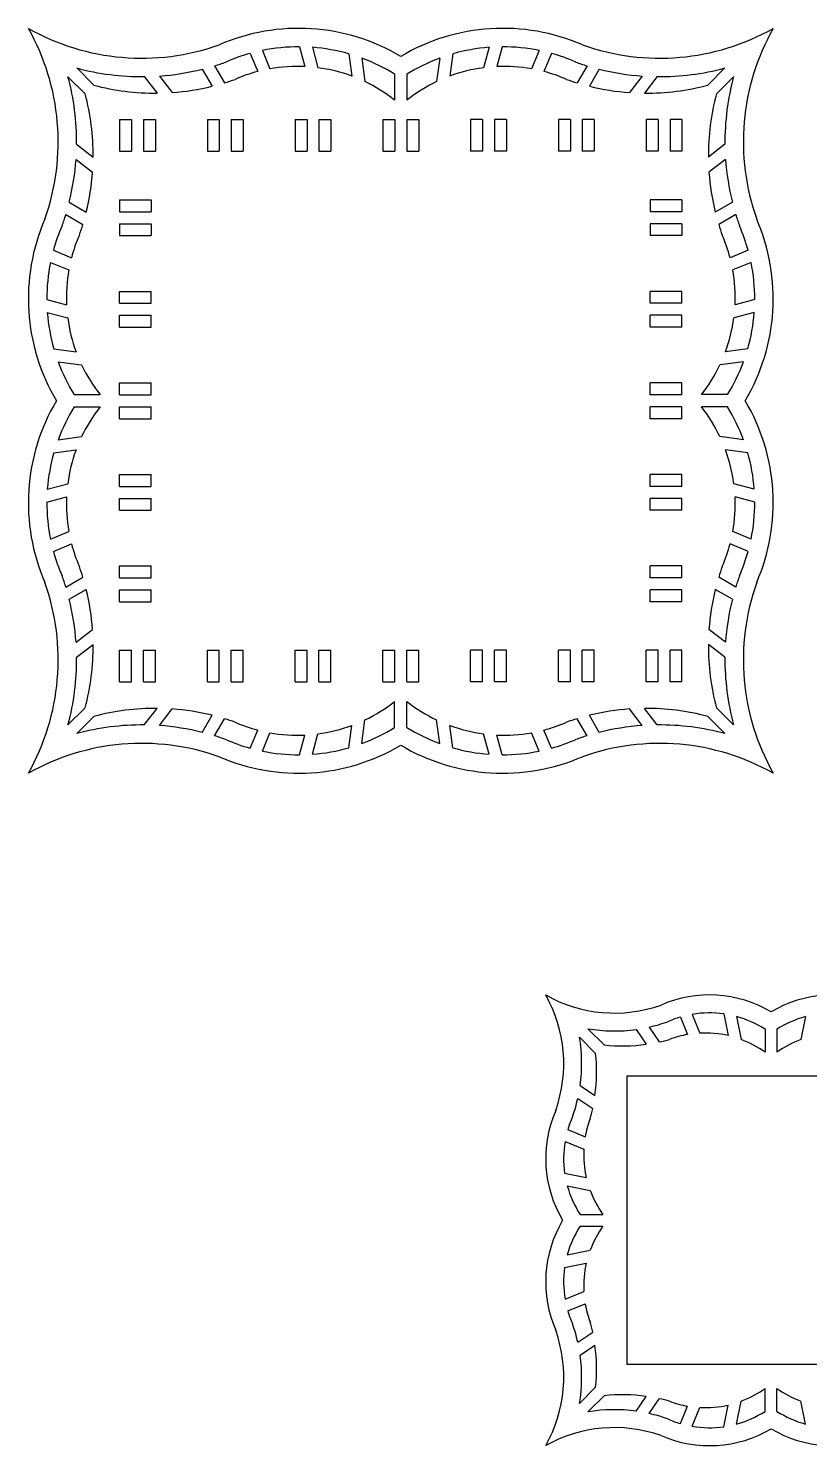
# Model space of a CAD drawing. Extents: x -358 to 184, y 102 to 344.
# Drawn here: x -357.6 to -226.9, y 104.3 to 341.5 of the extents above; entities that cross this region are included whole.
import ezdxf

# ---------------------------------------------------------------- set-up
doc = ezdxf.new("R2010")
doc.units = 0
doc.layers.get('0').update_dxf_attribs({"linetype": 'CONTINUOUS'})

msp = doc.modelspace()

# ---------------------------------------------------------------- linework, layer by layer
for p, q in [((-320.515772, 337.310392), (-319.261385, 334.282035)), ((-318.488121, 337.798249), (-317.217628, 334.731007)), ((-312.260011, 338.414344), (-311.374467, 335.109447)), ((-310.104167, 338.32785), (-309.189666, 334.914889)), ((-304.002788, 337.231342), (-303.513239, 333.512845)), ((-286.638672, 337.231342), (-287.128222, 333.512845)), ((-280.537294, 338.32785), (-281.451794, 334.914889)), ((-278.381449, 338.414344), (-279.266994, 335.109447)), ((-272.15334, 337.798249), (-273.423833, 334.731007)), ((-270.125689, 337.310392), (-271.380075, 334.282035)), ((-349.558567, 334.870178), (-346.691394, 332.003005)), ((-328.545209, 334.662187), (-326.898947, 331.810776)), ((-326.49453, 335.230306), (-324.847313, 332.377242)), ((-301.831006, 336.517293), (-301.31329, 332.584845)), ((-288.810454, 336.517293), (-289.328171, 332.584845)), ((-264.146931, 335.230306), (-265.794148, 332.377242)), ((-262.096251, 334.662187), (-263.742514, 331.810776)), ((-241.082893, 334.870178), (-243.950067, 332.003005)), ((-351.015207, 333.413538), (-348.148034, 330.546365)), ((-338.242989, 333.421117), (-336.117637, 330.651305)), ((-335.723856, 333.52204), (-333.597474, 330.750885)), ((-296.35073, 333.82997), (-296.35073, 329.500199)), ((-294.29073, 333.82997), (-294.29073, 329.500199)), ((-254.917605, 333.52204), (-257.043986, 330.750885)), ((-252.398472, 333.421117), (-254.523824, 330.651305)), ((-239.626253, 333.413538), (-242.493427, 330.546365)), ((-342.37322, 326.228214), (-340.37322, 326.228214)), ((-342.37322, 326.228214), (-342.37322, 320.928214)), ((-340.37322, 326.228214), (-340.37322, 320.928214)), ((-338.37322, 326.228214), (-336.37322, 326.228214)), ((-338.37322, 326.228214), (-338.37322, 320.928214)), ((-336.37322, 326.228214), (-336.37322, 320.928214)), ((-327.694895, 326.228214), (-325.694895, 326.228214)), ((-327.694895, 326.228214), (-327.694895, 320.928214)), ((-325.694895, 326.228214), (-325.694895, 320.928214)), ((-323.694895, 326.228214), (-321.694895, 326.228214)), ((-323.694895, 326.228214), (-323.694895, 320.928214)), ((-321.694895, 326.228214), (-321.694895, 320.928214)), ((-313.010729, 326.228214), (-311.010729, 326.228214)), ((-313.010729, 326.228214), (-313.010729, 320.928214)), ((-311.010729, 326.228214), (-311.010729, 320.928214)), ((-309.010729, 326.228214), (-307.010729, 326.228214)), ((-309.010729, 326.228214), (-309.010729, 320.928214)), ((-307.010729, 326.228214), (-307.010729, 320.928214)), ((-298.326563, 326.228214), (-296.326563, 326.228214)), ((-298.326563, 326.228214), (-298.326563, 320.928214)), ((-296.326563, 326.228214), (-296.326563, 320.928214)), ((-294.326563, 326.228214), (-292.326563, 326.228214)), ((-294.326563, 326.228214), (-294.326563, 320.928214)), ((-292.326563, 326.228214), (-292.326563, 320.928214)), ((-281.630732, 326.228214), (-283.630732, 326.228214)), ((-283.630732, 326.228214), (-283.630732, 320.928214)), ((-281.630732, 326.228214), (-281.630732, 320.928214)), ((-277.630732, 326.228214), (-279.630732, 326.228214)), ((-279.630732, 326.228214), (-279.630732, 320.928214)), ((-277.630732, 326.228214), (-277.630732, 320.928214)), ((-266.946566, 326.228214), (-268.946566, 326.228214)), ((-268.946566, 326.228214), (-268.946566, 320.928214)), ((-266.946566, 326.228214), (-266.946566, 320.928214)), ((-262.946566, 326.228214), (-264.946566, 326.228214)), ((-264.946566, 326.228214), (-264.946566, 320.928214)), ((-262.946566, 326.228214), (-262.946566, 320.928214)), ((-252.268241, 326.228214), (-254.268241, 326.228214)), ((-254.268241, 326.228214), (-254.268241, 320.928214)), ((-252.268241, 326.228214), (-252.268241, 320.928214)), ((-248.268241, 326.228214), (-250.268241, 326.228214)), ((-250.268241, 326.228214), (-250.268241, 320.928214)), ((-248.268241, 326.228214), (-248.268241, 320.928214)), ((-349.566146, 322.097959), (-346.796334, 319.972608)), ((-342.37322, 320.928214), (-340.37322, 320.928214)), ((-338.37322, 320.928214), (-336.37322, 320.928214)), ((-327.694895, 320.928214), (-325.694895, 320.928214)), ((-323.694895, 320.928214), (-321.694895, 320.928214)), ((-313.010729, 320.928214), (-311.010729, 320.928214)), ((-309.010729, 320.928214), (-307.010729, 320.928214)), ((-298.326563, 320.928214), (-296.326563, 320.928214)), ((-294.326563, 320.928214), (-292.326563, 320.928214)), ((-281.630732, 320.928214), (-283.630732, 320.928214)), ((-277.630732, 320.928214), (-279.630732, 320.928214)), ((-266.946566, 320.928214), (-268.946566, 320.928214)), ((-262.946566, 320.928214), (-264.946566, 320.928214)), ((-252.268241, 320.928214), (-254.268241, 320.928214)), ((-248.268241, 320.928214), (-250.268241, 320.928214)), ((-241.075314, 322.097959), (-243.845126, 319.972608)), ((-349.667069, 319.578827), (-346.895914, 317.452445)), ((-240.974392, 319.578827), (-243.745547, 317.452445)), ((-350.807216, 312.40018), (-347.955805, 310.753917)), ((-342.37322, 312.812814), (-342.37322, 310.812814)), ((-342.37322, 312.812814), (-337.07322, 312.812814)), ((-342.37322, 310.812814), (-337.07322, 310.812814)), ((-337.07322, 312.812814), (-337.07322, 310.812814)), ((-253.568241, 312.812814), (-253.568241, 310.812814)), ((-248.268241, 312.812814), (-253.568241, 312.812814)), ((-248.268241, 310.812814), (-253.568241, 310.812814)), ((-248.268241, 312.812814), (-248.268241, 310.812814)), ((-239.834245, 312.40018), (-242.685655, 310.753917)), ((-351.375336, 310.349501), (-348.522272, 308.702284)), ((-342.37322, 308.812814), (-342.37322, 306.812814)), ((-342.37322, 308.812814), (-337.07322, 308.812814)), ((-337.07322, 308.812814), (-337.07322, 306.812814)), ((-248.268241, 308.812814), (-253.568241, 308.812814)), ((-253.568241, 308.812814), (-253.568241, 306.812814)), ((-248.268241, 308.812814), (-248.268241, 306.812814)), ((-239.266125, 310.349501), (-242.119189, 308.702284)), ((-342.37322, 306.812814), (-337.07322, 306.812814)), ((-248.268241, 306.812814), (-253.568241, 306.812814)), ((-353.455421, 304.370742), (-350.427065, 303.116356)), ((-237.186039, 304.370742), (-240.214396, 303.116356)), ((-353.943278, 302.343091), (-350.876036, 301.072598)), ((-236.698182, 302.343091), (-239.765425, 301.072598)), ((-342.37322, 295.486984), (-342.37322, 297.486984)), ((-342.37322, 297.486984), (-337.07322, 297.486984)), ((-337.07322, 295.486984), (-337.07322, 297.486984)), ((-253.568241, 295.486984), (-253.568241, 297.486984)), ((-248.268241, 297.486984), (-253.568241, 297.486984)), ((-248.268241, 295.486984), (-248.268241, 297.486984)), ((-354.559373, 296.114982), (-351.254476, 295.229437)), ((-342.37322, 295.486984), (-337.07322, 295.486984)), ((-248.268241, 295.486984), (-253.568241, 295.486984)), ((-236.082087, 296.114982), (-239.386985, 295.229437)), ((-354.47288, 293.959137), (-351.059919, 293.044637)), ((-342.37322, 291.486984), (-342.37322, 293.486984)), ((-342.37322, 293.486984), (-337.07322, 293.486984)), ((-337.07322, 291.486984), (-337.07322, 293.486984)), ((-253.568241, 291.486984), (-253.568241, 293.486984)), ((-248.268241, 293.486984), (-253.568241, 293.486984)), ((-248.268241, 291.486984), (-248.268241, 293.486984)), ((-236.168581, 293.959137), (-239.581542, 293.044637)), ((-342.37322, 291.486984), (-337.07322, 291.486984)), ((-248.268241, 291.486984), (-253.568241, 291.486984)), ((-353.376372, 287.857759), (-349.657874, 287.368209)), ((-237.265089, 287.857759), (-240.983587, 287.368209)), ((-352.662322, 285.685977), (-348.729875, 285.16826)), ((-237.979139, 285.685977), (-241.911586, 285.16826)), ((-349.975, 280.205701), (-345.645229, 280.205701)), ((-342.37322, 282.161153), (-337.07322, 282.161153)), ((-342.37322, 280.161153), (-342.37322, 282.161153)), ((-342.37322, 280.161153), (-337.07322, 280.161153)), ((-337.07322, 280.161153), (-337.07322, 282.161153)), ((-248.268241, 282.161153), (-253.568241, 282.161153)), ((-253.568241, 280.161153), (-253.568241, 282.161153)), ((-248.268241, 280.161153), (-253.568241, 280.161153)), ((-248.268241, 280.161153), (-248.268241, 282.161153)), ((-240.666461, 280.205701), (-244.996232, 280.205701)), ((-349.975, 278.145701), (-345.645229, 278.145701)), ((-342.37322, 276.161153), (-342.37322, 278.161153)), ((-342.37322, 278.161153), (-337.07322, 278.161153)), ((-337.07322, 276.161153), (-337.07322, 278.161153)), ((-253.568241, 276.161153), (-253.568241, 278.161153)), ((-248.268241, 278.161153), (-253.568241, 278.161153)), ((-248.268241, 276.161153), (-248.268241, 278.161153)), ((-240.666461, 278.145701), (-244.996232, 278.145701)), ((-342.37322, 276.161153), (-337.07322, 276.161153)), ((-248.268241, 276.161153), (-253.568241, 276.161153)), ((-352.662322, 272.665425), (-348.729875, 273.183142)), ((-237.979139, 272.665425), (-241.911586, 273.183142)), ((-353.376372, 270.493643), (-349.657874, 270.983192)), ((-237.265089, 270.493643), (-240.983587, 270.983192)), ((-342.37322, 264.846987), (-342.37322, 266.846987)), ((-342.37322, 266.846987), (-337.07322, 266.846987)), ((-337.07322, 264.846987), (-337.07322, 266.846987)), ((-253.568241, 264.846987), (-253.568241, 266.846987)), ((-248.268241, 266.846987), (-253.568241, 266.846987)), ((-248.268241, 264.846987), (-248.268241, 266.846987)), ((-354.47288, 264.392265), (-351.059919, 265.306765)), ((-342.37322, 264.846987), (-337.07322, 264.846987)), ((-248.268241, 264.846987), (-253.568241, 264.846987)), ((-236.168581, 264.392265), (-239.581542, 265.306765)), ((-354.559373, 262.23642), (-351.254476, 263.121964)), ((-342.37322, 260.846987), (-342.37322, 262.846987)), ((-342.37322, 262.846987), (-337.07322, 262.846987)), ((-337.07322, 260.846987), (-337.07322, 262.846987)), ((-253.568241, 260.846987), (-253.568241, 262.846987)), ((-248.268241, 262.846987), (-253.568241, 262.846987)), ((-248.268241, 260.846987), (-248.268241, 262.846987)), ((-236.082087, 262.23642), (-239.386985, 263.121964)), ((-342.37322, 260.846987), (-337.07322, 260.846987)), ((-248.268241, 260.846987), (-253.568241, 260.846987)), ((-353.943278, 256.00831), (-350.876036, 257.278804)), ((-236.698182, 256.00831), (-239.765425, 257.278804)), ((-353.455421, 253.980659), (-350.427065, 255.235046)), ((-237.186039, 253.980659), (-240.214396, 255.235046)), ((-342.37322, 249.538662), (-342.37322, 251.538662)), ((-342.37322, 251.538662), (-337.07322, 251.538662)), ((-337.07322, 249.538662), (-337.07322, 251.538662)), ((-253.568241, 249.538662), (-253.568241, 251.538662)), ((-248.268241, 251.538662), (-253.568241, 251.538662)), ((-248.268241, 249.538662), (-248.268241, 251.538662)), ((-351.375336, 248.001901), (-348.522272, 249.649118)), ((-342.37322, 249.538662), (-337.07322, 249.538662)), ((-248.268241, 249.538662), (-253.568241, 249.538662)), ((-239.266125, 248.001901), (-242.119189, 249.649118)), ((-350.807216, 245.951222), (-347.955805, 247.597485)), ((-342.37322, 245.538662), (-342.37322, 247.538662)), ((-342.37322, 247.538662), (-337.07322, 247.538662)), ((-337.07322, 245.538662), (-337.07322, 247.538662)), ((-253.568241, 245.538662), (-253.568241, 247.538662)), ((-248.268241, 247.538662), (-253.568241, 247.538662)), ((-248.268241, 245.538662), (-248.268241, 247.538662)), ((-239.834245, 245.951222), (-242.685655, 247.597485)), ((-342.37322, 245.538662), (-337.07322, 245.538662)), ((-248.268241, 245.538662), (-253.568241, 245.538662)), ((-349.667069, 238.772575), (-346.895914, 240.898957)), ((-240.974392, 238.772575), (-243.745547, 240.898957)), ((-349.566146, 236.253443), (-346.796334, 238.378794)), ((-342.37322, 232.123188), (-342.37322, 237.423188)), ((-342.37322, 237.423188), (-340.37322, 237.423188)), ((-340.37322, 232.123188), (-340.37322, 237.423188)), ((-338.37322, 232.123188), (-338.37322, 237.423188)), ((-338.37322, 237.423188), (-336.37322, 237.423188)), ((-336.37322, 232.123188), (-336.37322, 237.423188)), ((-327.694895, 232.123188), (-327.694895, 237.423188)), ((-327.694895, 237.423188), (-325.694895, 237.423188)), ((-325.694895, 232.123188), (-325.694895, 237.423188)), ((-323.694895, 232.123188), (-323.694895, 237.423188)), ((-323.694895, 237.423188), (-321.694895, 237.423188)), ((-321.694895, 232.123188), (-321.694895, 237.423188)), ((-313.010729, 232.123188), (-313.010729, 237.423188)), ((-313.010729, 237.423188), (-311.010729, 237.423188)), ((-311.010729, 232.123188), (-311.010729, 237.423188)), ((-309.010729, 232.123188), (-309.010729, 237.423188)), ((-309.010729, 237.423188), (-307.010729, 237.423188)), ((-307.010729, 232.123188), (-307.010729, 237.423188)), ((-298.326563, 232.123188), (-298.326563, 237.423188)), ((-298.326563, 237.423188), (-296.326563, 237.423188)), ((-296.326563, 232.123188), (-296.326563, 237.423188)), ((-294.326563, 232.123188), (-294.326563, 237.423188)), ((-294.326563, 237.423188), (-292.326563, 237.423188)), ((-292.326563, 232.123188), (-292.326563, 237.423188)), ((-283.630732, 232.123188), (-283.630732, 237.423188)), ((-281.630732, 237.423188), (-283.630732, 237.423188)), ((-281.630732, 232.123188), (-281.630732, 237.423188)), ((-279.630732, 232.123188), (-279.630732, 237.423188)), ((-277.630732, 237.423188), (-279.630732, 237.423188)), ((-277.630732, 232.123188), (-277.630732, 237.423188)), ((-268.946566, 232.123188), (-268.946566, 237.423188)), ((-266.946566, 237.423188), (-268.946566, 237.423188)), ((-266.946566, 232.123188), (-266.946566, 237.423188)), ((-264.946566, 232.123188), (-264.946566, 237.423188)), ((-262.946566, 237.423188), (-264.946566, 237.423188)), ((-262.946566, 232.123188), (-262.946566, 237.423188)), ((-254.268241, 232.123188), (-254.268241, 237.423188)), ((-252.268241, 237.423188), (-254.268241, 237.423188)), ((-252.268241, 232.123188), (-252.268241, 237.423188)), ((-250.268241, 232.123188), (-250.268241, 237.423188)), ((-248.268241, 237.423188), (-250.268241, 237.423188)), ((-248.268241, 232.123188), (-248.268241, 237.423188)), ((-241.075314, 236.253443), (-243.845126, 238.378794)), ((-342.37322, 232.123188), (-340.37322, 232.123188)), ((-338.37322, 232.123188), (-336.37322, 232.123188)), ((-327.694895, 232.123188), (-325.694895, 232.123188)), ((-323.694895, 232.123188), (-321.694895, 232.123188)), ((-313.010729, 232.123188), (-311.010729, 232.123188)), ((-309.010729, 232.123188), (-307.010729, 232.123188)), ((-298.326563, 232.123188), (-296.326563, 232.123188)), ((-294.326563, 232.123188), (-292.326563, 232.123188)), ((-281.630732, 232.123188), (-283.630732, 232.123188)), ((-277.630732, 232.123188), (-279.630732, 232.123188)), ((-266.946566, 232.123188), (-268.946566, 232.123188)), ((-262.946566, 232.123188), (-264.946566, 232.123188)), ((-252.268241, 232.123188), (-254.268241, 232.123188)), ((-248.268241, 232.123188), (-250.268241, 232.123188)), ((-351.015207, 224.937864), (-348.148034, 227.805037)), ((-338.242989, 224.930285), (-336.117637, 227.700097)), ((-296.35073, 224.521432), (-296.35073, 228.851203)), ((-294.29073, 224.521432), (-294.29073, 228.851203)), ((-252.398472, 224.930285), (-254.523824, 227.700097)), ((-239.626253, 224.937864), (-242.493427, 227.805037)), ((-349.558567, 223.481224), (-346.691394, 226.348397)), ((-335.723856, 224.829362), (-333.597474, 227.600517)), ((-328.545209, 223.689215), (-326.898947, 226.540626)), ((-326.49453, 223.121096), (-324.847313, 225.97416)), ((-301.831006, 221.834109), (-301.31329, 225.766556)), ((-288.810454, 221.834109), (-289.328171, 225.766556)), ((-264.146931, 223.121096), (-265.794148, 225.97416)), ((-262.096251, 223.689215), (-263.742514, 226.540626)), ((-254.917605, 224.829362), (-257.043986, 227.600517)), ((-241.082893, 223.481224), (-243.950067, 226.348397)), ((-320.515772, 221.04101), (-319.261385, 224.069367)), ((-318.488121, 220.553153), (-317.217628, 223.620395)), ((-312.260011, 219.937058), (-311.374467, 223.241955)), ((-310.104167, 220.023552), (-309.189666, 223.436513)), ((-304.002788, 221.120059), (-303.513239, 224.838557)), ((-286.638672, 221.120059), (-287.128222, 224.838557)), ((-280.537294, 220.023552), (-281.451794, 223.436513)), ((-278.381449, 219.937058), (-279.266994, 223.241955)), ((-272.15334, 220.553153), (-273.423833, 223.620395)), ((-270.125689, 221.04101), (-271.380075, 224.069367)), ((-248.534408, 176.044061), (-247.323027, 173.119527)), ((-246.557526, 176.497698), (-245.253932, 173.350542)), ((-241.251115, 176.563004), (-240.530091, 172.938173)), ((-239.123889, 176.120377), (-238.36193, 172.289752)), ((-227.600247, 176.120377), (-228.362206, 172.289752)), ((-264.009746, 174.089808), (-261.302459, 171.382522)), ((-255.908565, 173.971182), (-254.255829, 171.497688)), ((-253.7652, 174.363314), (-252.103074, 171.875767)), ((-234.362068, 173.994397), (-234.362068, 170.167188)), ((-232.362068, 173.994397), (-232.362068, 170.167188)), ((-265.423959, 172.675595), (-262.716673, 169.968308)), ((-209.222797, 166.167188), (-257.501339, 166.167188)), ((-257.501339, 166.167188), (-257.501339, 117.888646)), ((-265.305333, 164.574414), (-262.831839, 162.921678)), ((-265.697465, 162.431049), (-263.209918, 160.768923)), ((-267.378212, 157.200257), (-264.453678, 155.988876)), ((-267.831849, 155.223375), (-264.684693, 153.919781)), ((-267.897155, 149.916964), (-264.272324, 149.19594)), ((-267.454528, 147.789738), (-263.623903, 147.027779)), ((-265.328548, 143.027917), (-261.501339, 143.027917)), ((-265.328548, 141.027917), (-261.501339, 141.027917)), ((-267.454528, 136.266096), (-263.623903, 137.028055)), ((-267.897155, 134.13887), (-264.272324, 134.859894)), ((-267.831849, 128.832458), (-264.684693, 130.136053)), ((-267.378212, 126.855577), (-264.453678, 128.066958)), ((-265.697465, 121.624785), (-263.209918, 123.286911)), ((-265.305333, 119.48142), (-262.831839, 121.134156)), ((-209.222797, 117.888646), (-257.501339, 117.888646)), ((-265.423959, 111.380239), (-262.716673, 114.087525)), ((-234.362068, 110.061436), (-234.362068, 113.888646)), ((-232.362068, 110.061436), (-232.362068, 113.888646)), ((-264.009746, 109.966026), (-261.302459, 112.673312)), ((-255.908565, 110.084652), (-254.255829, 112.558146)), ((-253.7652, 109.69252), (-252.103074, 112.180067)), ((-239.123889, 107.935457), (-238.36193, 111.766082)), ((-227.600247, 107.935457), (-228.362206, 111.766082)), ((-248.534408, 108.011773), (-247.323027, 110.936307)), ((-246.557526, 107.558136), (-245.253932, 110.705292)), ((-241.251115, 107.49283), (-240.530091, 111.117661))]:
    msp.add_line(p, q)
for centre, radius, start, end in [((-391.27503, 322.507336), 38.620892, 340.457702, 29.464371), ((-338.652365, 375.13), 38.620892, 240.535629, 289.542298), ((-312.399242, 308.033771), 33.470892, 59.319539, 113.477313), ((-278.242219, 308.033771), 33.470892, 66.522687, 120.680461), ((-251.989095, 375.13), 38.620892, 250.457702, 299.464371), ((-199.366431, 322.507336), 38.620892, 150.535629, 199.542298), ((-312.399242, 308.033771), 30.380892, 105.495283, 113.668811), ((-312.399242, 308.033771), 30.380892, 89.737423, 101.561407), ((-312.399242, 308.033771), 30.380892, 73.956157, 85.667556), ((-278.242219, 308.033771), 30.380892, 94.332444, 106.043843), ((-278.242219, 308.033771), 30.380892, 78.438593, 90.262577), ((-278.242219, 308.033771), 30.380892, 66.331189, 74.504717), ((-338.652365, 375.13), 41.710892, 254.842617, 270.562346), ((-338.652365, 375.13), 41.710892, 274.026032, 284.023187), ((-338.652365, 375.13), 41.710892, 286.946502, 289.694445), ((-312.609362, 308.877606), 26.260892, 87.304724, 100.106602), ((-312.609362, 308.877606), 26.260892, 69.734232, 82.51769), ((-312.399242, 308.033771), 30.380892, 58.113143, 69.643646), ((-278.242219, 308.033771), 30.380892, 110.356354, 121.886857), ((-278.032099, 308.877606), 26.260892, 97.48231, 110.265768), ((-278.032099, 308.877606), 26.260892, 79.893398, 92.695276), ((-251.989095, 375.13), 41.710892, 250.305555, 253.053498), ((-251.989095, 375.13), 41.710892, 255.976813, 265.973968), ((-251.989095, 375.13), 41.710892, 269.437654, 285.157383), ((-391.27503, 322.507336), 41.710892, 359.437654, 15.157383), ((-336.422278, 370.301027), 39.650892, 286.973055, 289.694445), ((-312.609362, 308.877606), 26.260892, 104.67319, 113.449815), ((-312.609362, 308.877606), 26.260892, 51.748134, 64.523043), ((-278.032099, 308.877606), 26.260892, 115.476957, 128.251866), ((-278.032099, 308.877606), 26.260892, 66.550185, 75.32681), ((-254.219183, 370.301027), 39.650892, 250.305555, 253.026945), ((-199.366431, 322.507336), 41.710892, 164.842617, 180.562346), ((-386.446056, 320.277249), 39.650892, 359.559787, 15.010038), ((-336.422278, 370.301027), 39.650892, 254.989962, 270.440213), ((-336.422278, 370.301027), 39.650892, 274.08532, 283.897135), ((-254.219183, 370.301027), 39.650892, 256.102865, 265.91468), ((-254.219183, 370.301027), 39.650892, 269.559787, 285.010038), ((-204.195404, 320.277249), 39.650892, 164.989962, 180.440213), ((-391.27503, 322.507336), 41.710892, 345.976813, 355.973968), ((-199.366431, 322.507336), 41.710892, 184.026032, 194.023187), ((-386.446056, 320.277249), 39.650892, 346.102865, 355.91468), ((-204.195404, 320.277249), 39.650892, 184.08532, 193.897135), ((-324.1788, 296.254212), 33.470892, 156.522687, 210.680461), ((-324.1788, 296.254212), 30.380892, 156.331189, 164.504717), ((-391.27503, 322.507336), 41.710892, 340.305555, 343.053498), ((-386.446056, 320.277249), 39.650892, 340.305555, 343.026945), ((-204.195404, 320.277249), 39.650892, 196.973055, 199.694445), ((-199.366431, 322.507336), 41.710892, 196.946502, 199.694445), ((-266.462661, 296.254212), 30.380892, 15.495283, 23.668811), ((-266.462661, 296.254212), 33.470892, 329.319539, 23.477313), ((-325.022635, 296.464332), 26.260892, 156.550185, 165.32681), ((-265.618826, 296.464332), 26.260892, 14.67319, 23.449815), ((-324.1788, 296.254212), 30.380892, 168.438593, 180.262577), ((-266.462661, 296.254212), 30.380892, 359.737423, 11.561407), ((-325.022635, 296.464332), 26.260892, 169.893398, 182.695276), ((-265.618826, 296.464332), 26.260892, 357.304724, 10.106602), ((-324.1788, 296.254212), 30.380892, 184.332444, 196.043843), ((-325.022635, 296.464332), 26.260892, 187.48231, 200.265768), ((-265.618826, 296.464332), 26.260892, 339.734232, 352.51769), ((-266.462661, 296.254212), 30.380892, 343.956157, 355.667556), ((-324.1788, 296.254212), 30.380892, 200.356354, 211.886857), ((-325.022635, 296.464332), 26.260892, 205.476957, 218.251866), ((-265.618826, 296.464332), 26.260892, 321.748134, 334.523043), ((-266.462661, 296.254212), 30.380892, 328.113143, 339.643646), ((-324.1788, 262.09719), 33.470892, 149.319539, 203.477313), ((-324.1788, 262.09719), 30.380892, 148.113143, 159.643646), ((-325.022635, 261.88707), 26.260892, 141.748134, 154.523043), ((-265.618826, 261.88707), 26.260892, 25.476957, 38.251866), ((-266.462661, 262.09719), 30.380892, 20.356354, 31.886857), ((-266.462661, 262.09719), 33.470892, 336.522687, 30.680461), ((-324.1788, 262.09719), 30.380892, 163.956157, 175.667556), ((-325.022635, 261.88707), 26.260892, 159.734232, 172.51769), ((-265.618826, 261.88707), 26.260892, 7.48231, 20.265768), ((-266.462661, 262.09719), 30.380892, 4.332444, 16.043843), ((-324.1788, 262.09719), 30.380892, 179.737423, 191.561407), ((-325.022635, 261.88707), 26.260892, 177.304724, 190.106602), ((-265.618826, 261.88707), 26.260892, 349.893398, 2.695276), ((-266.462661, 262.09719), 30.380892, 348.438593, 0.262577), ((-324.1788, 262.09719), 30.380892, 195.495283, 203.668811), ((-325.022635, 261.88707), 26.260892, 194.67319, 203.449815), ((-265.618826, 261.88707), 26.260892, 336.550185, 345.32681), ((-266.462661, 262.09719), 30.380892, 336.331189, 344.504717), ((-386.446056, 238.074153), 39.650892, 16.973055, 19.694445), ((-204.195404, 238.074153), 39.650892, 160.305555, 163.026945), ((-391.27503, 235.844066), 41.710892, 16.946502, 19.694445), ((-199.366431, 235.844066), 41.710892, 160.305555, 163.053498), ((-391.27503, 235.844066), 38.620892, 330.535629, 19.542298), ((-386.446056, 238.074153), 39.650892, 4.08532, 13.897135), ((-204.195404, 238.074153), 39.650892, 166.102865, 175.91468), ((-199.366431, 235.844066), 38.620892, 160.457702, 209.464371), ((-391.27503, 235.844066), 41.710892, 4.026032, 14.023187), ((-199.366431, 235.844066), 41.710892, 165.976813, 175.973968), ((-386.446056, 238.074153), 39.650892, 344.989962, 0.440213), ((-204.195404, 238.074153), 39.650892, 179.559787, 195.010038), ((-391.27503, 235.844066), 41.710892, 344.842617, 0.562346), ((-199.366431, 235.844066), 41.710892, 179.437654, 195.157383), ((-336.422278, 188.050375), 39.650892, 89.559787, 105.010038), ((-312.609362, 249.473796), 26.260892, 295.476957, 308.251866), ((-278.032099, 249.473796), 26.260892, 231.748134, 244.523043), ((-254.219183, 188.050375), 39.650892, 74.989962, 90.440213), ((-336.422278, 188.050375), 39.650892, 76.102865, 85.91468), ((-336.422278, 188.050375), 39.650892, 70.305555, 73.026945), ((-312.609362, 249.473796), 26.260892, 246.550185, 255.32681), ((-278.032099, 249.473796), 26.260892, 284.67319, 293.449815), ((-254.219183, 188.050375), 39.650892, 106.973055, 109.694445), ((-254.219183, 188.050375), 39.650892, 94.08532, 103.897135), ((-338.652365, 183.221402), 41.710892, 89.437654, 105.157383), ((-338.652365, 183.221402), 41.710892, 75.976813, 85.973968), ((-338.652365, 183.221402), 41.710892, 70.305555, 73.053498), ((-312.609362, 249.473796), 26.260892, 259.893398, 272.695276), ((-312.609362, 249.473796), 26.260892, 277.48231, 290.265768), ((-312.399242, 250.317631), 30.380892, 290.356354, 301.886857), ((-278.242219, 250.317631), 30.380892, 238.113143, 249.643646), ((-278.032099, 249.473796), 26.260892, 249.734232, 262.51769), ((-278.032099, 249.473796), 26.260892, 267.304724, 280.106602), ((-251.989095, 183.221402), 41.710892, 106.946502, 109.694445), ((-251.989095, 183.221402), 41.710892, 94.026032, 104.023187), ((-251.989095, 183.221402), 41.710892, 74.842617, 90.562346), ((-338.652365, 183.221402), 38.620892, 70.457702, 119.464371), ((-312.399242, 250.317631), 33.470892, 246.522687, 300.680461), ((-312.399242, 250.317631), 30.380892, 246.331189, 254.504717), ((-312.399242, 250.317631), 30.380892, 274.332444, 286.043843), ((-278.242219, 250.317631), 33.470892, 239.319539, 293.477313), ((-278.242219, 250.317631), 30.380892, 253.956157, 265.667556), ((-278.242219, 250.317631), 30.380892, 285.495283, 293.668811), ((-251.989095, 183.221402), 38.620892, 60.535629, 109.542298), ((-312.399242, 250.317631), 30.380892, 258.438593, 270.262577), ((-278.242219, 250.317631), 30.380892, 269.737423, 281.561407), ((-259.577707, 200.080268), 23.36564, 240.535629, 289.542298), ((-291.414419, 168.243556), 23.36564, 340.457702, 29.464371), ((-243.694567, 159.487049), 20.24989, 59.319539, 113.477313), ((-223.029569, 159.487049), 20.24989, 66.522687, 120.680461), ((-243.694567, 159.487049), 17.24989, 106.294364, 113.795609), ((-243.694567, 159.487049), 17.24989, 81.856646, 99.553572), ((-243.694567, 159.487049), 17.24989, 57.247041, 74.634915), ((-223.029569, 159.487049), 17.24989, 105.365085, 122.752959), ((-259.577707, 200.080268), 26.36564, 260.322689, 277.99946), ((-259.577707, 200.080268), 26.36564, 282.735915, 289.781975), ((-244.377904, 156.122911), 17.24989, 77.110994, 92.910991), ((-291.414419, 168.243556), 26.36564, 352.00054, 9.677311), ((-258.255548, 200.589664), 29.36564, 264.044402, 277.828249), ((-258.255548, 200.589664), 29.36564, 282.093795, 285.666799), ((-244.377904, 156.122911), 17.24989, 99.830429, 110.169266), ((-244.377904, 156.122911), 17.24989, 54.504999, 69.588854), ((-222.346231, 156.122911), 17.24989, 110.411146, 125.495001), ((-291.923815, 166.921397), 29.36564, 352.171751, 5.955598), ((-291.414419, 168.243556), 26.36564, 340.218025, 347.264085), ((-250.8212, 152.360416), 20.24989, 156.522687, 210.680461), ((-250.8212, 152.360416), 17.24989, 156.204391, 163.705636), ((-247.457062, 153.043753), 17.24989, 159.830734, 170.169571), ((-291.923815, 166.921397), 29.36564, 344.333201, 347.906205), ((-250.8212, 152.360416), 17.24989, 170.446428, 188.143354), ((-247.457062, 153.043753), 17.24989, 177.089009, 192.889006), ((-250.8212, 152.360416), 17.24989, 195.365085, 212.752959), ((-247.457062, 153.043753), 17.24989, 200.411146, 215.495001), ((-250.8212, 131.695418), 20.24989, 149.319539, 203.477313), ((-250.8212, 131.695418), 17.24989, 147.247041, 164.634915), ((-247.457062, 131.01208), 17.24989, 144.504999, 159.588854), ((-250.8212, 131.695418), 17.24989, 171.856646, 189.553572), ((-247.457062, 131.01208), 17.24989, 167.110994, 182.910991), ((-250.8212, 131.695418), 17.24989, 196.294364, 203.795609), ((-247.457062, 131.01208), 17.24989, 189.830429, 200.169266), ((-291.414419, 115.812278), 23.36564, 330.535629, 19.542298), ((-291.414419, 115.812278), 26.36564, 12.735915, 19.781975), ((-291.923815, 117.134437), 29.36564, 12.093795, 15.666799), ((-291.923815, 117.134437), 29.36564, 354.044402, 7.828249), ((-291.414419, 115.812278), 26.36564, 350.322689, 7.99946), ((-244.377904, 127.932923), 17.24989, 290.411146, 305.495001), ((-222.346231, 127.932923), 17.24989, 234.504999, 249.588854), ((-258.255548, 83.46617), 29.36564, 82.171751, 95.955598), ((-258.255548, 83.46617), 29.36564, 74.333201, 77.906205), ((-244.377904, 127.932923), 17.24989, 249.830734, 260.169571), ((-259.577707, 83.975566), 26.36564, 82.00054, 99.677311), ((-259.577707, 83.975566), 26.36564, 70.218025, 77.264085), ((-244.377904, 127.932923), 17.24989, 267.089009, 282.889006), ((-243.694567, 124.568785), 17.24989, 285.365085, 302.752959), ((-223.029569, 124.568785), 17.24989, 237.247041, 254.634915), ((-259.577707, 83.975566), 23.36564, 70.457702, 119.464371), ((-243.694567, 124.568785), 20.24989, 246.522687, 300.680461), ((-243.694567, 124.568785), 17.24989, 246.204391, 253.705636), ((-243.694567, 124.568785), 17.24989, 260.446428, 278.143354), ((-223.029569, 124.568785), 20.24989, 239.319539, 293.477313)]:
    msp.add_arc(centre, radius, start, end)

doc.saveas('drawing.dxf')
